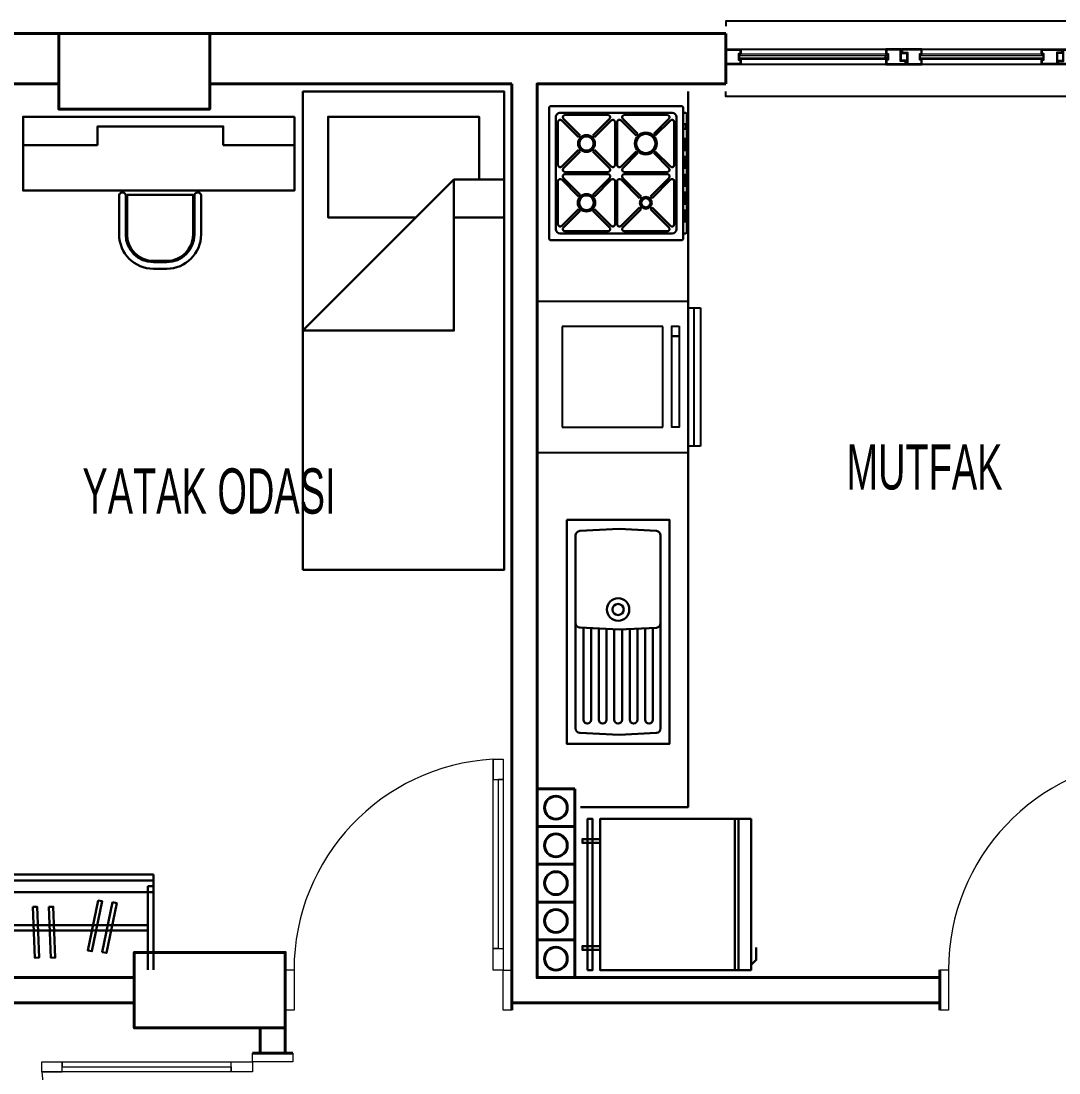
# Model space of a CAD drawing. Header units: millimetres. Extents: x 52 to 4690, y 30 to 1580.
# Drawn here: x 1187.2 to 1599.5, y 1162 to 1579.9 of the extents above; entities that cross this region are included whole.
import ezdxf

# ---------------------------------------------------------------- set-up
doc = ezdxf.new("R2010")
doc.units = ezdxf.units.MM
doc.layers.add('14_ISLAK_MEKAN_TEFRİŞ', color=134, linetype='Continuous')
for name, color, linetype, lineweight in [('CAM', 253, 'Continuous', 15), ('duvar_40', 45, 'Continuous', 40), ('PENC_25', 74, 'Continuous', 25), ('TEF', 145, 'Continuous', 30), ('yazı', 253, 'Continuous', 20)]:
    doc.layers.add(name, color=color, linetype=linetype, lineweight=lineweight)
doc.styles.add('ARIAL', font='Arial')

# ---------------------------------------------------------------- blocks, each defined once
blk = doc.blocks.new('27')
at = {"layer": 'CAM', "flags": 128}
for points in [[(1472.438115, 1566.142956), (1531.500244, 1566.142956), (1531.500244, 1566.642956), (1472.438115, 1566.642956)], [(1472.438115, 1564.642956), (1531.500244, 1564.642956), (1531.500244, 1565.142956), (1472.438115, 1565.142956)], [(1544.400249, 1566.142956), (1593.323893, 1566.142956), (1593.323893, 1566.642956), (1544.400249, 1566.642956)], [(1544.400249, 1564.642956), (1593.323893, 1564.642956), (1593.323893, 1565.142956), (1544.400249, 1565.142956)]]:
    blk.add_lwpolyline(points, close=True, dxfattribs=at)
at = {"layer": 'duvar_40', "linetype": 'ByBlock', "flags": 128}
for points in [[(1467.162892, 1554.851439), (1467.162892, 1574.851439)], [(1607.162892, 1554.851439), (1607.162892, 1574.851439)]]:
    blk.add_lwpolyline(points, dxfattribs=at)
at = {"layer": 'PENC_25'}
for p, q in [((1473.138115, 1568.642957), (1592.623893, 1568.642957)), ((1592.623893, 1562.642954), (1473.138115, 1562.642954))]:
    blk.add_line(p, q, dxfattribs=at)
at = {"layer": 'PENC_25', "flags": 128}
for points in [[(1607.162892, 1577.851439), (1607.162892, 1579.851439), (1467.162892, 1579.851439), (1467.162892, 1577.851439)], [(1607.162892, 1551.851439), (1607.162892, 1549.934472), (1467.162892, 1549.934472), (1467.162892, 1551.851439)]]:
    blk.add_lwpolyline(points, dxfattribs=at)
for points in [[(1467.162892, 1568.642957), (1467.162892, 1562.642954), (1467.162892, 1562.642954)], [(1473.138115, 1562.642954), (1467.162892, 1562.642954), (1467.162892, 1568.642957), (1473.138115, 1568.642957), (1473.138115, 1566.642956), (1472.438115, 1566.642956), (1472.438115, 1564.642956), (1473.138115, 1564.642956)], [(1472.938115, 1562.842954), (1467.338112, 1562.842954), (1467.338112, 1568.442957), (1472.938115, 1568.442957), (1472.938115, 1566.842956), (1472.238115, 1566.842956), (1472.238115, 1564.442956), (1472.938115, 1564.442956)], [(1530.800244, 1562.642954), (1538.800247, 1562.642954), (1538.800247, 1564.142956), (1536.800246, 1564.142956), (1536.800246, 1568.642957), (1530.800244, 1568.642957), (1530.800244, 1566.642956), (1531.500244, 1566.642956), (1531.500244, 1564.642956), (1530.800244, 1564.642956)], [(1531.000244, 1562.842954), (1538.600247, 1562.842954), (1538.600247, 1563.942956), (1536.600246, 1563.942956), (1536.600246, 1568.442957), (1531.000244, 1568.442957), (1531.000244, 1566.842956), (1531.700244, 1566.842956), (1531.700244, 1564.442956), (1531.000244, 1564.442956)], [(1545.100249, 1568.642957), (1537.100246, 1568.642957), (1537.100246, 1567.142956), (1539.100247, 1567.142956), (1539.100247, 1562.642954), (1545.100249, 1562.642954), (1545.100249, 1564.642956), (1544.400249, 1564.642956), (1544.400249, 1566.642956), (1545.100249, 1566.642956)], [(1544.900249, 1568.442957), (1537.300246, 1568.442957), (1537.300246, 1567.342956), (1539.300247, 1567.342956), (1539.300247, 1562.842954), (1544.900249, 1562.842954), (1544.900249, 1564.442956), (1544.200249, 1564.442956), (1544.200249, 1566.842956), (1544.900249, 1566.842956)], [(1592.623893, 1568.642957), (1600.83811, 1568.642957), (1600.83811, 1567.142956), (1598.838109, 1567.142956), (1598.838109, 1562.642954), (1592.623893, 1562.642954), (1592.623893, 1564.642956), (1593.323893, 1564.642956), (1593.323893, 1566.642956), (1592.623893, 1566.642956)], [(1592.823893, 1568.442957), (1600.63811, 1568.442957), (1600.63811, 1567.342956), (1598.638109, 1567.342956), (1598.638109, 1562.842954), (1592.823893, 1562.842954), (1592.823893, 1564.442956), (1593.523893, 1564.442956), (1593.523893, 1566.842956), (1592.823893, 1566.842956)], [(1607.162892, 1562.642954), (1599.138109, 1562.642954), (1599.138109, 1564.142956), (1601.13811, 1564.142956), (1601.13811, 1568.642957), (1607.162892, 1568.642957), (1607.162892, 1565.642956)], [(1606.738112, 1562.842954), (1599.338109, 1562.842954), (1599.338109, 1563.942956), (1601.33811, 1563.942956), (1601.33811, 1568.442957), (1606.738112, 1568.442957), (1606.738112, 1566.842956), (1606.738112, 1564.442956)], [(1607.162892, 1568.642957), (1607.162892, 1562.642954)], [(1530.600244, 1566.142956), (1531.500244, 1566.142956), (1531.500244, 1565.142956), (1530.600244, 1565.142956)]]:
    blk.add_lwpolyline(points, close=True, dxfattribs=at)
blk = doc.blocks.new('A1')
at = {"layer": 'PENC_25', "lineweight": 20}
for p, q in [((1374.690313, 1286.57498), (1378.690313, 1286.57498)), ((1292.162892, 1202.896159), (1295.63547, 1202.896159)), ((1295.63547, 1202.896159), (1295.63547, 1186.896065)), ((1378.690313, 1186.851481), (1378.690313, 1202.851575)), ((1378.690313, 1202.851575), (1382.162892, 1202.851575)), ((1295.63547, 1186.896065), (1292.162892, 1186.896065)), ((1382.162892, 1186.851481), (1378.690313, 1186.851481))]:
    blk.add_line(p, q, dxfattribs=at)
at = {"layer": 'PENC_25', "lineweight": 20, "flags": 128}
blk.add_lwpolyline([(1378.690313, 1286.57498), (1378.690313, 1202.851575), (1374.690313, 1202.851575), (1374.690313, 1286.57498), (1374.690313, 1278.502545), (1378.690313, 1278.502545), (1376.690313, 1278.502545), (1376.690313, 1211.413478), (1374.690313, 1211.413478), (1378.690313, 1211.413478)], dxfattribs=at)
at = {"layer": 'PENC_25', "lineweight": 20}
blk.add_arc((1379.437559, 1202.907461), 83.80209, 93.247447, 180.007727, dxfattribs=at)
blk = doc.blocks.new('A2')
at = {"layer": 'duvar_40', "linetype": 'ByBlock'}
for p, q in [((1295.162841, 1169.851441), (1279.162748, 1169.851441)), ((1282.16292, 1169.851446), (1292.16292, 1169.851446)), ((1295.118257, 1079.851441), (1279.118164, 1079.851441)), ((1292.118336, 1079.851446), (1282.118336, 1079.851446)), ((1292.11758, 1079.839923), (1292.11758, 1079.851441)), ((1292.11758, 1079.851441), (1292.11758, 1079.839923))]:
    blk.add_line(p, q, dxfattribs=at)
at = {"layer": 'PENC_25', "lineweight": 20}
for p, q in [((1195.439342, 1162.378863), (1195.439342, 1166.378863)), ((1279.162748, 1166.378863), (1279.162748, 1169.851441)), ((1279.162748, 1169.851441), (1295.162892, 1169.851441)), ((1295.162841, 1166.378863), (1279.162748, 1166.378863)), ((1295.162841, 1169.851441), (1295.162841, 1166.378863)), ((1279.118164, 1079.851441), (1279.118164, 1083.324019)), ((1279.118164, 1083.324019), (1295.118257, 1083.324019)), ((1295.118257, 1083.324019), (1295.118257, 1079.851441)), ((1295.118308, 1079.851441), (1279.118164, 1079.851441))]:
    blk.add_line(p, q, dxfattribs=at)
at = {"layer": 'PENC_25', "lineweight": 20, "flags": 128}
blk.add_lwpolyline([(1195.439342, 1166.378863), (1279.162748, 1166.378863), (1279.162748, 1162.378863), (1195.439342, 1162.378863), (1203.511778, 1162.378863), (1203.511778, 1166.378863), (1203.511778, 1164.378862), (1270.600845, 1164.378862), (1270.600845, 1162.378863), (1270.600845, 1166.378863)], dxfattribs=at)
at = {"layer": 'PENC_25', "lineweight": 20}
blk.add_arc((1279.106862, 1167.126108), 83.80209, 183.247447, 270.007727, dxfattribs=at)
blk = doc.blocks.new('A5')
at = {"layer": 'duvar_40', "linetype": 'ByBlock'}
for p, q in [((1552.162892, 1186.896065), (1552.162892, 1202.896159)), ((1552.162897, 1189.895986), (1552.162897, 1199.895986)), ((1642.162892, 1186.851481), (1642.162892, 1202.851575)), ((1642.162897, 1199.851402), (1642.162897, 1189.851402)), ((1552.151374, 1189.896742), (1552.162892, 1189.896742)), ((1552.162892, 1189.896742), (1552.151374, 1189.896742))]:
    blk.add_line(p, q, dxfattribs=at)
at = {"layer": 'PENC_25', "lineweight": 20}
for p, q in [((1634.690313, 1286.57498), (1638.690313, 1286.57498)), ((1552.162892, 1186.896014), (1552.162892, 1202.896159)), ((1552.162892, 1202.896159), (1555.63547, 1202.896159)), ((1555.63547, 1202.896159), (1555.63547, 1186.896065)), ((1638.690313, 1186.851481), (1638.690313, 1202.851575)), ((1638.690313, 1202.851575), (1642.162892, 1202.851575)), ((1642.162892, 1202.851575), (1642.162892, 1186.85143)), ((1555.63547, 1186.896065), (1552.162892, 1186.896065)), ((1642.162892, 1186.851481), (1638.690313, 1186.851481))]:
    blk.add_line(p, q, dxfattribs=at)
at = {"layer": 'PENC_25', "lineweight": 20, "flags": 128}
blk.add_lwpolyline([(1638.690313, 1286.57498), (1638.690313, 1202.851575), (1634.690313, 1202.851575), (1634.690313, 1286.57498), (1634.690313, 1278.502545), (1638.690313, 1278.502545), (1636.690313, 1278.502545), (1636.690313, 1211.413478), (1634.690313, 1211.413478), (1638.690313, 1211.413478)], dxfattribs=at)
at = {"layer": 'PENC_25', "lineweight": 20}
blk.add_arc((1639.437559, 1202.907461), 83.80209, 93.247447, 180.007727, dxfattribs=at)
blk = doc.blocks.new('bb14')
at = {"layer": '14_ISLAK_MEKAN_TEFRİŞ'}
for p, q in [((1254.565671, -291.899922), (1254.565671, -286.899922)), ((1254.565671, -286.899922), (1304.565671, -286.899922)), ((1304.565671, -286.899922), (1309.565671, -286.899922)), ((1312.02566, -291.899922), (1252.02566, -291.899922)), ((1252.02566, -291.899922), (1252.02566, -351.899922)), ((1312.02566, -351.899922), (1312.02566, -291.899922)), ((1302.02566, -301.899922), (1262.02566, -301.899922)), ((1262.02566, -301.899922), (1262.02566, -341.899922)), ((1302.02566, -341.899922), (1302.02566, -301.899922)), ((1262.02566, -341.899922), (1302.02566, -341.899922)), ((1252.02566, -351.899922), (1312.02566, -351.899922))]:
    blk.add_line(p, q, dxfattribs=at)
at = {"layer": '14_ISLAK_MEKAN_TEFRİŞ', "flags": 128}
for points in [[(1309.565671, -286.899922), (1309.565671, -291.899922)], [(1309.565671, -289.399922), (1254.565671, -289.399922)]]:
    blk.add_lwpolyline(points, dxfattribs=at)
for points in [[(1261.797527, -295.395742), (1265.791243, -295.395742), (1265.791243, -298.404103), (1261.797527, -298.404103)], [(1265.791243, -295.395742), (1302.02566, -295.395742), (1302.02566, -298.404103), (1265.791243, -298.404103)]]:
    blk.add_lwpolyline(points, close=True, dxfattribs=at)
blk = doc.blocks.new('jkh_kbgjdlşgbsdjngşdnel')
at = {"layer": 'TEF', "flags": 128}
blk.add_lwpolyline([(-4901.0774, -14156.110742), (-4901.0774, -14056.110742), (-4947.0774, -14056.110742), (-4947.0774, -14156.110742)], close=True, dxfattribs=at)
blk.add_lwpolyline([(-4906.969449, -14151.213015), (-4924.5774, -14152.110742), (-4941.18535, -14151.213015, -0.398484), (-4943.0774, -14149.21593), (-4943.0774, -14109.97033), (-4943.0774, -14063.005553, -0.398484), (-4941.18535, -14061.008469), (-4924.5774, -14060.110742), (-4906.969449, -14061.008469, -0.398484), (-4905.0774, -14063.005553), (-4905.0774, -14149.21593, -0.398484)], format="xyb", close=True, dxfattribs=at)
for points in [[(-4936.1524, -14107.711865), (-4936.1524, -14066.835746, 1), (-4939.6024, -14066.835746), (-4939.6024, -14107.891034)], [(-4929.2524, -14107.353528), (-4929.2524, -14066.835746, 1), (-4932.7024, -14066.835746), (-4932.7024, -14107.532697)], [(-4922.3524, -14107.224182), (-4922.3524, -14066.835746, 1), (-4925.8024, -14066.835746), (-4925.8024, -14107.17436)], [(-4918.9024, -14107.400077), (-4918.9024, -14066.835746, -1), (-4915.4524, -14066.835746), (-4915.4524, -14107.575973)], [(-4912.0024, -14107.751868), (-4912.0024, -14066.835746, -1), (-4908.5524, -14066.835746), (-4908.5524, -14107.927763)], [(-4905.0774, -14110.005553, 0.398484), (-4906.969449, -14108.008469), (-4924.5774, -14107.110742), (-4941.181126, -14107.973022, 0.399097), (-4943.0774, -14109.97033)]]:
    blk.add_lwpolyline(points, format="xyb", dxfattribs=at)
at = {"layer": 'TEF'}
for radius in [5, 2.5]:
    blk.add_circle((-4924.0774, -14116.110742), radius, dxfattribs=at)
blk = doc.blocks.new('jhngbklnkgb_fbgnlş')
at = {"layer": 'TEF', "linetype": 'Continuous'}
for p, q in [((-4957.028178, -13970.579768), (-4956.528178, -13970.079768)), ((-4957.028178, -13970.579768), (-4957.028178, -14029.579768)), ((-4897.528178, -13970.079768), (-4956.528178, -13970.079768)), ((-4897.028178, -13970.579768), (-4897.528178, -13970.079768)), ((-4897.028178, -13970.579768), (-4897.028178, -14029.579768)), ((-4958.113378, -13973.079768), (-4958.613378, -13973.579768)), ((-4958.613378, -13973.579768), (-4958.613378, -13978.391768)), ((-4957.028178, -13973.079768), (-4958.113378, -13973.079768)), ((-4954.028178, -13975.079768), (-4954.028178, -14025.079768)), ((-4902.028178, -13973.079768), (-4952.028178, -13973.079768)), ((-4951.321078, -13976.493968), (-4943.106578, -13984.708468)), ((-4950.613978, -13975.786868), (-4942.399478, -13984.001368)), ((-4930.649478, -13974.079768), (-4949.906878, -13974.079768)), ((-4929.942378, -13975.786868), (-4938.156878, -13984.001368)), ((-4929.235278, -13976.493968), (-4937.449778, -13984.708468)), ((-4917.313678, -13984.001368), (-4924.821078, -13976.493968)), ((-4916.606578, -13983.294268), (-4924.113978, -13975.786868)), ((-4904.149478, -13974.079768), (-4923.406878, -13974.079768)), ((-4903.442378, -13975.786868), (-4910.949778, -13983.294268)), ((-4902.735278, -13976.493968), (-4910.242678, -13984.001368)), ((-4900.028178, -13975.079768), (-4900.028178, -14025.079768)), ((-4959.028178, -13978.391768), (-4959.028178, -13983.391768)), ((-4957.028178, -13978.391768), (-4959.028178, -13978.391768)), ((-4958.028178, -13978.391768), (-4958.028178, -13983.391768)), ((-4957.528178, -13978.391768), (-4957.528178, -13983.391768)), ((-4953.028178, -13977.201068), (-4953.028178, -13996.458468)), ((-4927.528178, -13977.201068), (-4927.528178, -13996.458468)), ((-4926.528178, -13977.201068), (-4926.528178, -13996.458468)), ((-4901.028178, -13977.201068), (-4901.028178, -13996.458468)), ((-4957.028178, -13983.391768), (-4959.028178, -13983.391768)), ((-4959.028178, -13986.391768), (-4959.028178, -13991.391768)), ((-4957.028178, -13986.391768), (-4959.028178, -13986.391768)), ((-4958.613378, -13983.391768), (-4958.613378, -13986.391768)), ((-4958.028178, -13986.391768), (-4958.028178, -13991.391768)), ((-4957.528178, -13986.391768), (-4957.528178, -13991.391768)), ((-4942.399478, -13984.001368), (-4943.106578, -13984.708468)), ((-4938.156878, -13984.001368), (-4937.449778, -13984.708468)), ((-4916.606578, -13983.294268), (-4917.313678, -13984.001368)), ((-4910.242678, -13984.001368), (-4910.949778, -13983.294268)), ((-4943.106578, -13988.951068), (-4951.321078, -13997.165568)), ((-4942.399478, -13989.658168), (-4950.613978, -13997.872668)), ((-4943.106578, -13988.951068), (-4942.399478, -13989.658168)), ((-4937.449778, -13988.951068), (-4938.156878, -13989.658168)), ((-4938.156878, -13989.658168), (-4929.942378, -13997.872668)), ((-4937.449778, -13988.951068), (-4929.235278, -13997.165568)), ((-4917.313678, -13989.658168), (-4924.821078, -13997.165568)), ((-4916.606578, -13990.365268), (-4924.113978, -13997.872668)), ((-4916.606578, -13990.365268), (-4917.313678, -13989.658168)), ((-4910.242678, -13989.658168), (-4910.949778, -13990.365268)), ((-4903.442378, -13997.872668), (-4910.949778, -13990.365268)), ((-4902.735278, -13997.165568), (-4910.242678, -13989.658168)), ((-4957.028178, -13991.391768), (-4959.028178, -13991.391768)), ((-4957.028178, -13994.391768), (-4959.028178, -13994.391768)), ((-4959.028178, -13994.391768), (-4959.028178, -13999.391768)), ((-4958.613378, -13991.391768), (-4958.613378, -13994.391768)), ((-4958.028178, -13994.391768), (-4958.028178, -13999.391768)), ((-4957.528178, -13994.391768), (-4957.528178, -13999.391768)), ((-4957.028178, -13999.391768), (-4959.028178, -13999.391768)), ((-4958.613378, -13999.391768), (-4958.613378, -14002.391768)), ((-4930.649478, -13999.579768), (-4949.906878, -13999.579768)), ((-4930.649478, -14000.579768), (-4949.906878, -14000.579768)), ((-4904.149478, -13999.579768), (-4923.406878, -13999.579768)), ((-4904.149478, -14000.579768), (-4923.406878, -14000.579768)), ((-4959.028178, -14002.391768), (-4959.028178, -14007.391768)), ((-4957.028178, -14002.391768), (-4959.028178, -14002.391768)), ((-4958.028178, -14002.391768), (-4958.028178, -14007.391768)), ((-4957.528178, -14002.391768), (-4957.528178, -14007.391768)), ((-4953.028178, -14003.701068), (-4953.028178, -14022.958468)), ((-4951.321078, -14002.993968), (-4944.520778, -14009.794268)), ((-4950.613978, -14002.286868), (-4943.813678, -14009.087168)), ((-4929.942378, -14002.286868), (-4936.742678, -14009.087168)), ((-4929.235278, -14002.993968), (-4936.035578, -14009.794268)), ((-4927.528178, -14003.701068), (-4927.528178, -14022.958468)), ((-4926.528178, -14003.701068), (-4926.528178, -14022.958468)), ((-4924.821078, -14002.993968), (-4917.313678, -14010.501368)), ((-4924.113978, -14002.286868), (-4916.606578, -14009.794268)), ((-4910.949778, -14009.794268), (-4903.442378, -14002.286868)), ((-4910.242678, -14010.501368), (-4902.735278, -14002.993968)), ((-4901.028178, -14003.701068), (-4901.028178, -14022.958468)), ((-4957.028178, -14007.391768), (-4959.028178, -14007.391768)), ((-4958.613378, -14007.391768), (-4958.613378, -14010.391768)), ((-4943.813678, -14009.087168), (-4944.520778, -14009.794268)), ((-4936.742678, -14009.087168), (-4936.035578, -14009.794268)), ((-4917.313678, -14010.501368), (-4916.606578, -14009.794268)), ((-4910.949778, -14009.794268), (-4910.242678, -14010.501368)), ((-4957.028178, -14010.391768), (-4959.028178, -14010.391768)), ((-4959.028178, -14010.391768), (-4959.028178, -14015.391768)), ((-4958.028178, -14010.391768), (-4958.028178, -14015.391768)), ((-4957.528178, -14010.391768), (-4957.528178, -14015.391768)), ((-4957.028178, -14015.391768), (-4959.028178, -14015.391768)), ((-4958.613378, -14015.391768), (-4958.613378, -14026.579768)), ((-4944.520778, -14016.865268), (-4951.321078, -14023.665568)), ((-4943.813678, -14017.572368), (-4950.613978, -14024.372668)), ((-4944.520778, -14016.865268), (-4943.813678, -14017.572368)), ((-4936.035578, -14016.865268), (-4936.742678, -14017.572368)), ((-4936.742678, -14017.572368), (-4929.942378, -14024.372668)), ((-4936.035578, -14016.865268), (-4929.235278, -14023.665568)), ((-4924.821078, -14023.665568), (-4917.313678, -14016.158168)), ((-4924.113978, -14024.372668), (-4916.606578, -14016.865268)), ((-4917.313678, -14016.158168), (-4916.606578, -14016.865268)), ((-4910.949778, -14016.865268), (-4910.242678, -14016.158168)), ((-4910.949778, -14016.865268), (-4903.442378, -14024.372668)), ((-4910.242678, -14016.158168), (-4902.735278, -14023.665568)), ((-4957.028178, -14019.891768), (-4958.113378, -14019.891768)), ((-4958.113378, -14019.891768), (-4958.113378, -14021.891768)), ((-4957.028178, -14021.891768), (-4958.113378, -14021.891768)), ((-4958.613378, -14026.579768), (-4958.113378, -14027.079768)), ((-4957.028178, -14027.079768), (-4958.113378, -14027.079768)), ((-4902.028178, -14027.079768), (-4952.028178, -14027.079768)), ((-4930.649478, -14026.079768), (-4949.906878, -14026.079768)), ((-4904.149478, -14026.079768), (-4923.406878, -14026.079768)), ((-4956.528178, -14030.079768), (-4957.028178, -14029.579768)), ((-4897.528178, -14030.079768), (-4956.528178, -14030.079768)), ((-4897.028178, -14029.579768), (-4897.528178, -14030.079768))]:
    blk.add_line(p, q, dxfattribs=at)
for centre, radius in [((-4940.278178, -13986.829768), 2.6357), ((-4940.278178, -13986.829768), 2.0357), ((-4913.778178, -13986.829768), 3.8928), ((-4913.778178, -13986.829768), 3.2928), ((-4940.278178, -14013.329768), 4.8755), ((-4940.278178, -14013.329768), 4.2755), ((-4913.778178, -14013.329768), 3.7635), ((-4913.778178, -14013.329768), 3.1635)]:
    blk.add_circle(centre, radius, dxfattribs=at)
for centre, radius, start, end in [((-4952.028178, -13975.079768), 2, 90, 180), ((-4952.028178, -13977.201068), 1, 45, 180), ((-4949.906878, -13975.079768), 1, 90, 225), ((-4930.649478, -13975.079768), 1, 315, 90), ((-4928.528178, -13977.201068), 1, 0, 135), ((-4925.528178, -13977.201068), 1, 45, 180), ((-4923.406878, -13975.079768), 1, 90, 225), ((-4904.149478, -13975.079768), 1, 315, 90), ((-4902.028178, -13977.201068), 1, 0, 135), ((-4902.028178, -13975.079768), 2, 0, 90), ((-4952.028178, -13996.458468), 1, 180, 315), ((-4949.906878, -13998.579768), 1, 135, 270), ((-4949.906878, -14001.579768), 1, 90, 225), ((-4930.649478, -13998.579768), 1, 270, 45), ((-4930.649478, -14001.579768), 1, 315, 90), ((-4928.528178, -13996.458468), 1, 225, 0), ((-4925.528178, -13996.458468), 1, 180, 315), ((-4923.406878, -13998.579768), 1, 135, 270), ((-4923.406878, -14001.579768), 1, 90, 225), ((-4904.149478, -13998.579768), 1, 270, 45), ((-4904.149478, -14001.579768), 1, 315, 90), ((-4902.028178, -13996.458468), 1, 225, 0), ((-4952.028178, -14003.701068), 1, 45, 180), ((-4928.528178, -14003.701068), 1, 0, 135), ((-4925.528178, -14003.701068), 1, 45, 180), ((-4902.028178, -14003.701068), 1, 0, 135), ((-4952.028178, -14022.958468), 1, 180, 315), ((-4928.528178, -14022.958468), 1, 225, 0), ((-4925.528178, -14022.958468), 1, 180, 315), ((-4902.028178, -14022.958468), 1, 225, 0), ((-4952.028178, -14025.079768), 2, 180, 270), ((-4949.906878, -14025.079768), 1, 135, 270), ((-4930.649478, -14025.079768), 1, 270, 45), ((-4923.406878, -14025.079768), 1, 135, 270), ((-4904.149478, -14025.079768), 1, 270, 45), ((-4902.028178, -14025.079768), 2, 270, 0)]:
    blk.add_arc(centre, radius, start, end, dxfattribs=at)
blk = doc.blocks.new('jhnkldgjkslgbjaskgdm')
at = {"layer": 'TEF', "flags": 128}
for points in [[(-5075.802356, -14184.077824), (-5077.802356, -14182.077824), (-5082.802356, -14182.077824)], [(-5073.802356, -14189.077824), (-5133.802356, -14189.077824)], [(-5073.802356, -14190.577824), (-5133.802356, -14190.577824)], [(-5124.302356, -14244.077824), (-5124.302356, -14251.077824), (-5125.802356, -14251.077824), (-5125.802356, -14244.077824)], [(-5083.302356, -14244.077824), (-5083.302356, -14251.077824), (-5081.802356, -14251.077824), (-5081.802356, -14244.077824)]]:
    blk.add_lwpolyline(points, dxfattribs=at)
for points in [[(-5133.802356, -14184.077824), (-5133.802356, -14244.077824), (-5073.802356, -14244.077824), (-5073.802356, -14184.077824)], [(-5073.802356, -14249.077824), (-5133.802356, -14249.077824), (-5133.802356, -14247.077824), (-5073.802356, -14247.077824)]]:
    blk.add_lwpolyline(points, close=True, dxfattribs=at)
blk = doc.blocks.new('YAT80')
at = {"flags": 128}
blk.add_lwpolyline([(80, -190), (80, 0), (0, 0), (0, -190)], close=True, dxfattribs=at)
for points in [[(35, -50), (70, -50), (70, -10), (10, -10), (10, -35)], [(0, -35), (20, -35), (80, -95), (20, -95), (20, -35)], [(0, -50), (20, -50)]]:
    blk.add_lwpolyline(points, dxfattribs=at)
blk = doc.blocks.new('kljnlknkl')
at = {"layer": 'TEF'}
for p, q in [((50618.102758, 6093.49865), (50557.842675, 6093.49865)), ((50557.842675, 6093.49865), (50557.842675, 5879.377808)), ((50561.550988, 6093.49865), (50561.550988, 5879.377808)), ((50565.259301, 6089.790338), (50565.259301, 6093.49865)), ((50618.102758, 6089.790338), (50565.259301, 6089.790338)), ((50568.967614, 6089.790338), (50568.967614, 6059.53176)), ((50568.967614, 6088.756004), (50568.967614, 6059.53176)), ((50618.102758, 6059.53176), (50565.259301, 6059.53176)), ((50565.259301, 6059.53176), (50565.259301, 6055.823447)), ((50618.102758, 6055.823447), (50565.259301, 6055.823447)), ((50568.967614, 6055.823447), (50568.967614, 5879.377808)), ((50589.899476, 6055.823447), (50589.899476, 5883.086121)), ((50593.119768, 6055.823447), (50593.119768, 5883.086121)), ((50618.102758, 5883.086121), (50565.259301, 5883.086121)), ((50565.259301, 5883.086121), (50565.259301, 5879.377808)), ((50618.102758, 5879.377808), (50557.842675, 5879.377808))]:
    blk.add_line(p, q, dxfattribs=at)
at = {"layer": 'TEF', "flags": 128}
for points in [[(50578.258868, 6030.427604), (50610.435981, 6029.140036), (50610.32863, 6026.457257), (50578.151516, 6027.744825), (50578.258868, 6030.427604)], [(50578.258868, 6020.209303), (50610.435981, 6018.921734), (50610.32863, 6016.238955), (50578.151516, 6017.526524), (50578.258868, 6020.209303)], [(50574.206294, 5985.785973), (50605.735737, 5992.33721), (50606.281949, 5989.708431), (50574.752506, 5983.157193), (50574.206294, 5985.785973)], [(50575.279729, 5976.657213), (50606.809172, 5983.208451), (50607.355384, 5980.579672), (50575.825941, 5974.028434), (50575.279729, 5976.657213)], [(50578.258868, 5955.685556), (50610.435981, 5954.397988), (50610.32863, 5951.715209), (50578.151516, 5953.002777), (50578.258868, 5955.685556)], [(50578.258868, 5945.467255), (50610.435981, 5944.179686), (50610.32863, 5941.496907), (50578.151516, 5942.784476), (50578.258868, 5945.467255)], [(50574.206294, 5914.406323), (50605.735737, 5920.957561), (50606.281949, 5918.328782), (50574.752506, 5911.777544), (50574.206294, 5914.406323)], [(50575.279729, 5905.277564), (50606.809172, 5911.828802), (50607.355384, 5909.200022), (50575.825941, 5902.648785), (50575.279729, 5905.277564)]]:
    blk.add_lwpolyline(points, dxfattribs=at)
blk = doc.blocks.new('kljdfkdlfkşdfglk')
at = {"layer": 'TEF'}
for p, q in [((50364.540832, 6164.316787), (50365.307499, 6164.316787)), ((50408.240832, 6164.316787), (50409.007499, 6164.316787)), ((50363.007499, 6162.783454), (50363.007499, 6140.062408)), ((50366.840832, 6162.783454), (50366.840832, 6140.062408)), ((50405.940832, 6163.062408), (50367.607499, 6163.062408)), ((50367.607499, 6163.062408), (50367.607499, 6140.062408)), ((50405.940832, 6140.062408), (50405.940832, 6163.062408)), ((50406.707499, 6140.062408), (50406.707499, 6162.783454)), ((50410.540832, 6140.062408), (50410.540832, 6162.783454)), ((50382.940832, 6124.729075), (50390.607499, 6124.729075)), ((50382.940832, 6123.962408), (50390.607499, 6123.962408)), ((50382.940832, 6120.129075), (50390.607499, 6120.129075))]:
    blk.add_line(p, q, dxfattribs=at)
at = {"layer": 'TEF', "flags": 128}
blk.add_lwpolyline([(50308.842059, 6208.377787), (50308.842059, 6165.473303), (50466.28789, 6165.473303), (50466.28789, 6208.377787)], close=True, dxfattribs=at)
at = {"layer": 'TEF', "ltscale": 0.3, "flags": 128}
for points in [[(50350.117581, 6191.797921), (50350.117581, 6202.774942), (50422.998075, 6202.774942), (50422.998075, 6191.797921)], [(50308.842059, 6191.797921), (50350.117581, 6191.797921)], [(50422.998075, 6191.797921), (50466.28789, 6191.797921)]]:
    blk.add_lwpolyline(points, dxfattribs=at)
at = {"layer": 'TEF', "flags": 128}
for points in [[(50367.607499, 6150.858833), (50366.840832, 6150.858833)], [(50406.707499, 6150.858833), (50405.940832, 6150.858833)]]:
    blk.add_lwpolyline(points, dxfattribs=at)
at = {"layer": 'TEF'}
for centre, radius, start, end in [((50364.540832, 6162.783454), 1.533333, 90, 180), ((50365.307499, 6162.783454), 1.533333, 0, 90), ((50408.240832, 6162.783454), 1.533333, 90, 180), ((50409.007499, 6162.783454), 1.533333, 0, 90), ((50382.940832, 6140.062408), 19.933333, 180, 270), ((50382.940832, 6140.062408), 16.1, 180, 270), ((50382.940832, 6140.062408), 15.333333, 180, 270), ((50390.607499, 6140.062408), 16.1, 270, 0), ((50390.607499, 6140.062408), 15.333333, 270, 0), ((50390.607499, 6140.062408), 19.933333, 270, 0)]:
    blk.add_arc(centre, radius, start, end, dxfattribs=at)

msp = doc.modelspace()

# ---------------------------------------------------------------- linework, layer by layer
at = {"layer": 'duvar_40', "linetype": 'ByBlock'}
for p, q in [((1062.162892, 1574.851439), (1467.162892, 1574.851439)), ((1382.162892, 1554.851439), (1262.162892, 1554.851439)), ((1382.162892, 1199.85143), (1382.162892, 1554.851439)), ((1292.162892, 1186.896065), (1292.162892, 1202.896159)), ((1292.162897, 1189.895986), (1292.162897, 1199.895986)), ((1382.162892, 1186.851481), (1382.162892, 1202.851575)), ((1382.162897, 1199.851402), (1382.162897, 1189.851402)), ((1292.151374, 1189.896742), (1292.162892, 1189.896742)), ((1292.162892, 1189.896742), (1292.151374, 1189.896742)), ((1292.162892, 1189.85143), (1292.162892, 1169.851441)), ((1552.162892, 1189.85143), (1382.162892, 1189.85143))]:
    msp.add_line(p, q, dxfattribs=at)
at = {"layer": 'duvar_40', "linetype": 'ByBlock', "flags": 128}
for points in [[(1202.162892, 1544.851439), (1262.162892, 1544.851439), (1262.162892, 1574.851439), (1202.162892, 1574.851439), (1202.162892, 1544.851439)], [(1202.162892, 1554.851439), (1082.162892, 1554.851439), (1082.162892, 1449.851435)], [(1467.162892, 1554.851439), (1392.162892, 1554.851439), (1392.162892, 1199.85143), (1552.162892, 1199.85143)], [(1082.162892, 1309.851435), (1082.162892, 1199.85143), (1232.162892, 1199.85143)], [(1407.162914, 1274.851373), (1407.162914, 1259.851373), (1392.162914, 1259.851373), (1392.162914, 1274.851373), (1407.162914, 1274.851373)], [(1407.162914, 1259.85138), (1407.162914, 1244.85138), (1392.162914, 1244.85138), (1392.162914, 1259.85138), (1407.162914, 1259.85138)], [(1407.162905, 1244.851387), (1407.162905, 1229.851387), (1392.162905, 1229.851387), (1392.162905, 1244.851387), (1407.162905, 1244.851387)], [(1407.162902, 1229.851409), (1407.162902, 1214.851409), (1392.162902, 1214.851409), (1392.162902, 1229.851409), (1407.162902, 1229.851409)], [(1407.1629, 1214.851432), (1407.1629, 1199.851432), (1392.1629, 1199.851432), (1392.1629, 1214.851432), (1407.1629, 1214.851432)], [(1232.162892, 1179.851441), (1292.162892, 1179.851441), (1292.162892, 1209.851441), (1232.162892, 1209.851441), (1232.162892, 1179.851441)], [(1232.162892, 1189.85143), (897.162892, 1189.85143)], [(1282.162892, 1169.851441), (1282.162892, 1179.851441)]]:
    msp.add_lwpolyline(points, dxfattribs=at)
for points in [[(1202.162892, 1574.851439), (1262.163013, 1574.851439), (1262.163013, 1544.851527), (1202.162892, 1544.851527)], [(1202.162892, 1574.851439), (1262.163013, 1574.851439), (1262.163013, 1544.851527), (1202.162892, 1544.851527)], [(1232.162953, 1209.85137), (1292.162925, 1209.85137), (1292.162925, 1179.851458), (1232.162953, 1179.851458)], [(1232.163102, 1209.85137), (1292.163223, 1209.85137), (1292.163223, 1179.851458), (1232.163102, 1179.851458)]]:
    msp.add_lwpolyline(points, close=True, dxfattribs=at)
at = {"layer": 'duvar_40', "linetype": 'ByBlock'}
for centre in [(1399.662914, 1267.351373), (1399.662914, 1252.35138), (1399.662905, 1237.351387), (1399.662902, 1222.351409), (1399.6629, 1207.351432)]:
    msp.add_circle(centre, 4.53413, dxfattribs=at)
at = {"layer": 'PENC_25', "lineweight": 20}
for p, q in [((1292.162892, 1186.896014), (1292.162892, 1202.896159)), ((1382.162892, 1202.851575), (1382.162892, 1186.85143))]:
    msp.add_line(p, q, dxfattribs=at)
at = {"layer": 'TEF', "flags": 128}
msp.add_lwpolyline([(1452.162892, 1551.851439), (1452.162892, 1267.563983), (1409.377752, 1267.563983)], dxfattribs=at)

# ---------------------------------------------------------------- block references
for name in ['27', 'A1', 'A5', 'A2']:
    msp.add_blockref(name, (0, 0))
at = {"rotation": 270}
msp.add_blockref('bb14', (1744.062814, 2720.484672), dxfattribs=at)
at = {"layer": 'TEF', "linetype": 'ByBlock', "xscale": -1}
msp.add_blockref('YAT80', (1379.162892, 1551.851439), dxfattribs=at)
at = {"layer": 'TEF'}
for name, p, xscale, yscale, zscale, rotation in [('jhngbklnkgb_fbgnlş', (-2955.975012, -10925.088584), 0.888889, 0.888889, 0.888889, 180), ('kljdfkdlfkşdfglk', (35743.191281, -2709.145711), 0.684719, -0.684719, -0.684719, 180), ('jkh_kbgjdlşgbsdjngşdnel', (-2952.56469, -11201.583326), 0.888889, 0.888889, 0.888889, 180), ('kljnlknkl', (4937.809298, 33033.982885), 0.62885, -0.62885, -0.62885, 269.998656)]:
    msp.add_blockref(name, p, dxfattribs=dict(at, xscale=xscale, yscale=yscale, zscale=zscale, rotation=rotation))
at = {"layer": 'TEF', "rotation": 270}
msp.add_blockref('jhnkldgjkslgbjaskgdm', (15661.308748, -3870.950915), dxfattribs=at)

# ---------------------------------------------------------------- texts
at = {"layer": 'yazı', "style": 'ARIAL', "width": 0.6}
for s, p in [('MUTFAK', (1515.081816, 1393.741061)), ('YATAK ODASI', (1211.529539, 1384.138412, -6562.999728))]:
    msp.add_text(s, height=18, dxfattribs=at).set_placement(p)

doc.saveas('drawing.dxf')
